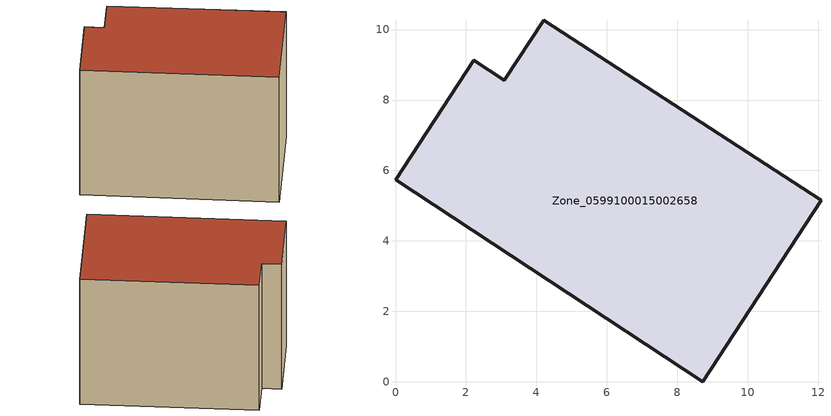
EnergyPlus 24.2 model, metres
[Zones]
Zone_0599100015002658
 floor ground (C_G): 8.72,0 0,5.74 2.22,9.13 3.09,8.56 4.2,10.27 12.08,5.15 z0.77
 wall outside (C_F): 0,5.74 8.72,0 12.08,5.15 4.2,10.27 3.09,8.56 2.22,9.13 0,5.74 z0.77:8.6
 roof outside (C_R): 2.22,9.13 0,5.74 8.72,0 12.08,5.15 4.2,10.27 3.09,8.56 z8.6
[BUILDING]
Pand.0599100015002658: North Axis=0; Terrain=City; Loads Convergence Tolerance Value=0.04; Temperature Convergence Tolerance Value=0.4; Solar Distribution=FullExterior; Maximum Number of Warmup Days=25; Minimum Number of Warmup Days=1
[Site:Location]
Rotterdam.The.Hague.AP_ZH_NLD Design_Conditions: Latitude=51.96; Longitude=4.45; Time Zone=1; Elevation=-4.5
[SITE:GROUNDTEMPERATURE:BUILDINGSURFACE]
18, 18, 18, 18, 18, 18, 18, 18, 18, 18, 18, 18
[MATERIAL] Thermal Absorptance=0.9; Solar Absorptance=0.7; Visible Absorptance=0.7
Name | Roughness | Thickness | Conductivity | Density | Specific Heat
G.TI.1965-1974 | MediumSmooth | 0.15 | 0.882353 | 540 | 1210
F.TI.1965-1974 | Rough | 0.3 | 0.697674 | 1920 | 840
R.TI.1965-1974 | MediumRough | 0.2 | 0.232558 | 1500 | 1000
[CONSTRUCTION]
C_G: G.TI.1965-1974
C_F: F.TI.1965-1974
C_R: R.TI.1965-1974
[ZONE]
Zone_0599100015002658: Type=1; Multiplier=1; Ceiling Height=Autocalculate; Volume=Autocalculate; Floor Area=autocalculate; Part of Total Floor Area=Yes
[ZONEINFILTRATION:DESIGNFLOWRATE]
Infil_Zone_0599100015002658: Zone or ZoneList or Space or SpaceList=Zone_0599100015002658; Schedule=AlwaysOn; Design Flow Rate Calculation Method=Flow/Area; Flow Rate per Floor Area=0.003; Constant Term Coefficient=1; Temperature Term Coefficient=0; Velocity Term Coefficient=0; Velocity Squared Term Coefficient=0
[HVACTEMPLATE:ZONE:IDEALLOADSAIRSYSTEM]
Zone_0599100015002658: Maximum Heating Supply Air Temperature=50; Minimum Cooling Supply Air Temperature=13; Maximum Heating Supply Air Humidity Ratio=0.0156; Minimum Cooling Supply Air Humidity Ratio=0.0077; Heating Limit=NoLimit; Cooling Limit=NoLimit; Dehumidification Control Type=ConstantSensibleHeatRatio; Cooling Sensible Heat Ratio=0.7; Dehumidification Setpoint=60; Humidification Control Type=None; Humidification Setpoint=30; Outdoor Air Method=None; Outdoor Air Flow Rate per Person=0.00944; Outdoor Air Flow Rate per Zone Floor Area=0; Outdoor Air Flow Rate per Zone=0; Demand Controlled Ventilation Type=None; Outdoor Air Economizer Type=NoEconomizer; Heat Recovery Type=None; Sensible Heat Recovery Effectiveness=0.7; Latent Heat Recovery Effectiveness=0.65
[ZONECONTROL:THERMOSTAT]
ThermostatControl_Zone_0599100015002658: Zone or ZoneList=Zone_0599100015002658; Control Type Schedule=DualSetpointControlType; Control 1=Thermostat_Zone_0599100015002658; Temperature Difference Between Cutout And Setpoint=0
[THERMOSTATSETPOINT:DUALSETPOINT]
Thermostat_Zone_0599100015002658: Heating Setpoint Temperature Schedule=HeatingSetpoint_Zone_0599100015002658; Cooling Setpoint Temperature Schedule=CoolingSetpoint_Zone_0599100015002658
[SCHEDULE:COMPACT]
HeatingSetpoint_Zone_0599100015002658: Through: 12/31, For: AllDays, Until: 24:00, 21
CoolingSetpoint_Zone_0599100015002658: Through: 12/31, For: AllDays, Until: 24:00, 24
DualSetpointControlType: Through: 12/31, For: AllDays, Until: 24:00, 4
AlwaysOn: Through: 12/31, For: AllDays, Until: 24:00, 1
